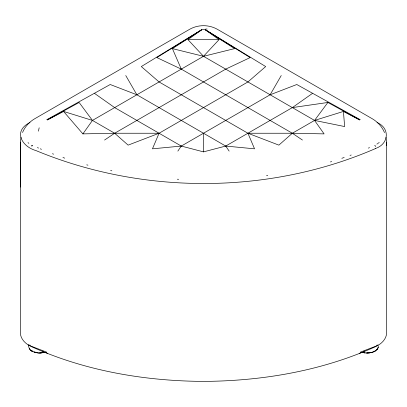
<?xml version="1.0" encoding="UTF-8"?>
<svg xmlns="http://www.w3.org/2000/svg" width="407" height="407" viewBox="0 0 407 407"><rect width="100%" height="100%" fill="white"/><g stroke="black" fill="none" stroke-linecap="round" stroke-linejoin="round"><path stroke-width="0.61" d="M20.391 143.905L20.35 332.738C20.421 339.123 25.778 344.108 31.258 346.561C85.144 370.935 144.607 381.028 203.5 381.405C262.393 381.028 321.856 370.935 375.742 346.561C381.222 344.108 386.579 339.123 386.65 332.738L386.609 142.124M386.263 145.681L386.579 141.763L386.014 137.383M21.001 137.317L20.426 141.692L20.737 145.681M378.072 347.965L378.312 346.652L377.788 348.59L376.918 349.755M38.426 131.166L39.174 127.793M22.533 132.519C24.888 126.74 29.294 121.947 34.646 118.798L189.662 29.289C198.097 24.491 208.903 24.491 217.338 29.289L372.354 118.798C377.742 121.973 382.168 126.806 384.518 132.631M82.896 133.888L114.657 133.242L159.081 133.242L128.129 145.131L114.657 133.242L92.445 120.421L79.121 102.467L47.227 119.979L63.573 111.442L82.896 133.888L92.445 120.421L203.5 56.303L219.047 39.632L205.26 29.731L265.69 66.56L247.919 81.949L159.081 133.242L152.457 148.82L181.288 146.067L270.131 94.775L281.237 75.539M177.844 151.104L181.288 146.067L203.5 151.872L225.712 146.067L292.343 107.596L312.332 93.488M302.432 140.044L292.343 133.242L181.288 69.124L172.405 48.611L203.5 56.303L314.555 120.421L343.427 111.442L359.773 119.979L327.879 102.467L314.555 120.421L292.343 133.242L278.871 145.131L247.919 133.242L159.081 81.949L141.31 66.56L201.74 29.731L207.061 28.978M376.363 350.274L377.788 348.59C375.412 351.943 371.138 352.996 367.241 353.047M31.848 146.093L32.611 145.538M31.41 145.889L32.173 145.34M378.225 143.213L379.207 142.486M104.568 140.044L114.657 133.242L225.712 69.124L250.142 57.585L205.26 29.731L234.595 48.611L203.5 56.303L187.953 39.632L201.74 29.731L156.858 57.585L181.288 69.124M172.405 48.611L201.74 29.731M376.907 144.073L377.732 143.574M29.94 122.512C12.678 131.064 21.907 146.657 35.964 150.575C142.837 194.948 269.286 194.699 375.549 148.545M46.739 119.724L110.216 84.514L136.869 94.775L225.712 146.067L254.543 148.82L247.919 133.242L292.343 133.242L324.104 133.888L314.555 120.421L344.643 126.557L343.427 111.442M376.236 148.224C388.985 143.462 390.013 127.956 377.06 122.512M373.514 351.918L375.066 351.175M359.335 353.413L361.584 352.365M363.273 351.582L364.397 351.058M368.366 148.117L369.52 147.614M375.737 350.748L371.637 352.518L366.097 353.011L361.869 352.243L364.972 352.91L362.841 352.518M270.131 94.775L296.784 84.514L360.261 119.724M360.327 352.147L376.129 346.072M341.839 158.303L344.174 157.478M350.025 155.423L351.195 155.011M330.453 161.935L331.654 161.559M39.759 353.047L44.439 352.233M34.386 352.243L38.619 353.011L44.16 352.518M376.246 345.324L378.23 344.994M292.343 107.596L327.879 102.467M266.554 175.687L267.76 175.514M366.097 353.011L369.505 352.91M187.953 39.632L219.047 39.632M362.479 352.259L363.7 352.294M370.416 352.482L371.637 352.518L370.406 352.35M42.028 352.91C36.874 353.602 27.691 351.643 28.688 344.77M177.376 179.228L178.642 179.289M28.77 344.994L30.754 345.324M110.628 170.558L111.849 170.808M86.762 164.845L87.943 165.171M63.573 111.442L92.445 120.421M62.953 157.519L64.708 158.135M30.871 346.072L46.673 352.147M52.462 153.719L53.617 154.167M37.388 147.578L38.553 148.072M40.303 148.814L41.468 149.308M31.934 351.175L30.637 350.274L32.947 351.261M34.096 351.755L36.401 352.742L35.373 352.152M42.603 351.058L43.727 351.582M45.416 352.365L47.665 353.413M181.288 146.067L114.657 107.596L94.668 93.488M30.637 350.274L32.667 351.562M28.022 142.669L28.866 143.3M29.212 348.59L30.082 349.755M225.712 146.067L229.156 151.104M125.763 75.539L136.869 94.775M20.391 142.124L20.553 187.052M203.5 133.242L203.5 151.872M374.644 145.421A1.659 0.845 65.3 0 1 375.758 146.53M375.758 148.448A1.659 0.845 65.3 0 1 375.407 148.494"/></g></svg>
